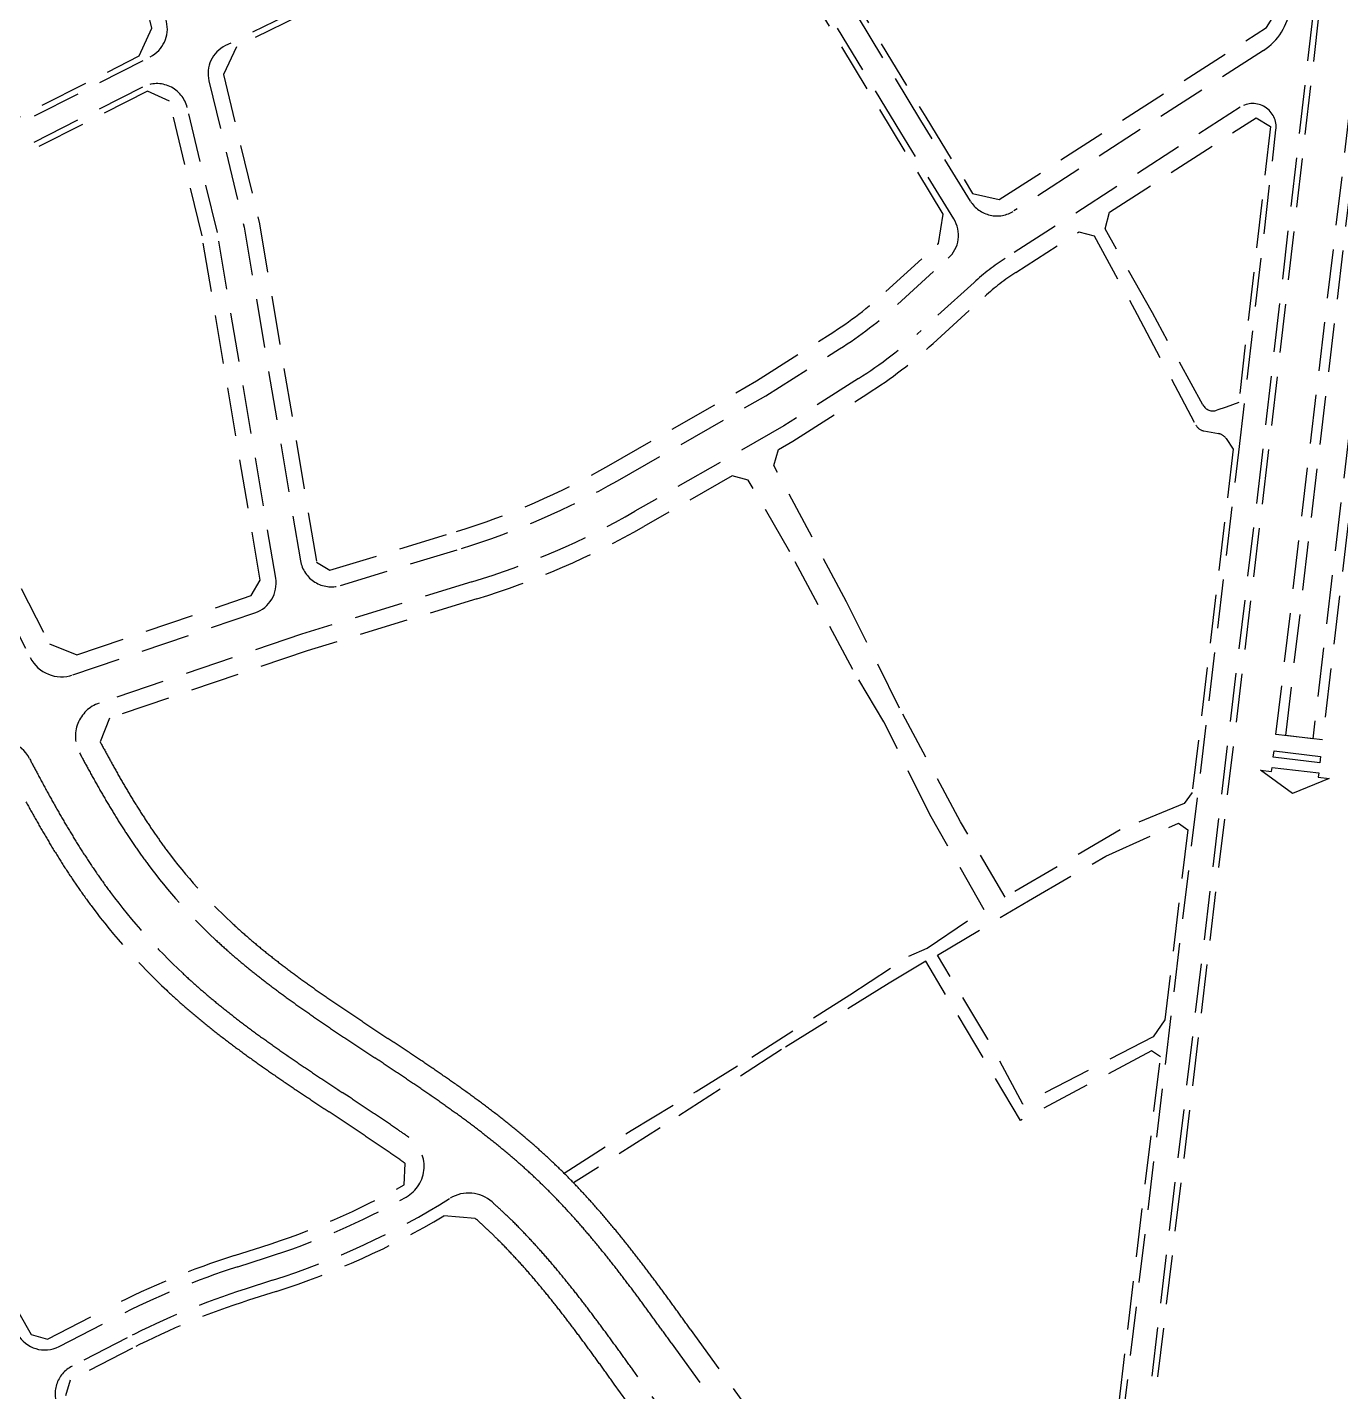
# Model space of a CAD drawing. Header units: metres. Extents: x 566243 to 572707, y 2062953 to 2068466.
# Drawn here: x 569367.6 to 569703.8, y 2065760.6 to 2066109.9 of the extents above; entities that cross this region are included whole.
import ezdxf

# ---------------------------------------------------------------- set-up
doc = ezdxf.new("R2010")
doc.units = ezdxf.units.M
doc.linetypes.add('HIDDEN', pattern=[0.375, 0.25, -0.125])
doc.layers.add('LogDg phu', color=7, linetype='CONTINUOUS')
doc.layers.add('ViaHeSphu', color=32, linetype='CONTINUOUS')

msp = doc.modelspace()

# ---------------------------------------------------------------- linework, layer by layer
at = {"layer": 'LogDg phu', "linetype": 'HIDDEN', "ltscale": 50}
msp.add_lwpolyline([(569308.6142396762, 2066065.117196628, 0.4136519782410195), (569319.3694010491, 2066061.641418709), (569399.1123425183, 2066102.334956075, 0.3469044047658754), (569403.2528824353, 2066111.336886706), (569395.2099175139, 2066144.676273668, 0.0637052441395635), (569386.4917178869, 2066167.562816248), (569359.96354481, 2066217.154736794, 0.0210814109306975), (569317.2592507615, 2066289.481749416), (569280.9177012099, 2066345.497560337, 0.3946070368930966), (569268.988732894, 2066348.462167605), (569197.7761532275, 2066308.805263938, 0.4041933322606112), (569192.5329488236, 2066291.516340506)], format="xyb", close=True, dxfattribs=at)
for points in [[(569712.2702824497, 2066300.671852481), (569690.8753105784, 2066114.871802195, -0.2247831612894874), (569684.0899515932, 2066103.973136206), (569620.2071596633, 2066062.871211698, -0.4198278875741175), (569609.0691838439, 2066065.399854555), (569596.3281820065, 2066086.06076087), (569565.5015548139, 2066136.973425627, 0.0339596037974562), (569550.0211399717, 2066159.012844233), (569514.1943106421, 2066203.296261241)], [(569718.2296362838, 2066299.974555621), (569683.7375114681, 2066000.435086081), (569651.8833248855, 2065734.712165876, 0.3995672684457418), (569656.8281131525, 2065728.084071063), (569753.7817600404, 2065711.484098303)], [(569545.3565556367, 2066155.239032767), (569535.5188833635, 2066167.398795488, 0.4078298988910711), (569524.4047379026, 2066168.694914995), (569496.3020691462, 2066146.957084652, -0.05044575273415201), (569470.1717431885, 2066130.662811386), (569418.3664207453, 2066105.204039818, 0.3511368249886921), (569414.1179332621, 2066096.148045312), (569423.1429704188, 2066058.737810523), (569437.5661759903, 2065973.329149248, 0.4528223627116942), (569447.7979456049, 2065967.012205523), (569478.7864826032, 2065976.506221752, 0.0558197756860159), (569518.7159407744, 2065993.80463523), (569556.6440263074, 2066015.537929983), (569575.5777345703, 2066027.563458266, 0.0435113158917577), (569590.412228865, 2066038.906964131), (569603.3986032151, 2066050.759742028, 0.360386900618198), (569604.8148777629, 2066060.867746442), (569591.2083373634, 2066082.93221673), (569560.3690486223, 2066133.865793058, 0.0339596038125394), (569545.3565556449, 2066155.239032757)], [(569431.2158898176, 2065968.894894377), (569416.2811770486, 2066057.332504019), (569408.5582557129, 2066089.345258692, 0.4848863756936256), (569397.1450044106, 2066094.594912854), (569322.1342479342, 2066056.316251879, 0.4147753695903237), (569318.6517979461, 2066045.540445006), (569368.3952577728, 2065948.523288878, 0.372251940546358), (569379.3068373881, 2065944.110574196), (569425.9079549348, 2065959.990345135, 0.3677710264517885), (569431.2158898175, 2065968.894894377)], [(569645.5979927315, 2065732.69031671), (569677.778499234, 2066001.135349494), (569687.2823138178, 2066083.669191475, 0.6329421102622586), (569678.0752327224, 2066089.401393059), (569617.9718728545, 2066050.731139532, 0.0420431816964482), (569609.9884883333, 2066044.589314268), (569596.4794396574, 2066032.259486925, -0.0435113158531307), (569580.4029877128, 2066019.966292208), (569561.2963499299, 2066007.830929718), (569523.190516395, 2065985.995783009, -0.0558197756951924), (569481.4228734516, 2065967.901023131), (569437.8497041572, 2065954.551429494), (569386.0285534794, 2065936.892882962, 0.4622805877420561), (569380.9892122948, 2065924.140648392)], [(569368.1585158696, 2065922.744552131, 0.3700740853165852), (569357.2786108454, 2065927.096068477)], [(569365.1315166585, 2065775.357859041, 0.4022328739867619), (569375.7476825332, 2065772.189165175), (569390.4819293313, 2065779.762842735, -0.0414622626076678), (569421.5431101586, 2065792.600552955), (569428.610950349, 2065794.857139699, 0.0498845844782404), (569464.5924021921, 2065810.441586026, 0.5541046144370321), (569465.3612704535, 2065825.684087903, 0.0021546715920828), (569462.3655334897, 2065827.755241682, 0.0020833363474018), (569458.2701889912, 2065830.535621381, 0.0012500006510135), (569454.141158314, 2065833.29884233, 0.000277777778388), (569449.9821105928, 2065836.062118224), (569448.203821562, 2065837.2421919, -0.0002777777784069), (569444.0322806793, 2065840.013769653, -0.0012500006510707), (569439.8519982396, 2065842.811283838, -0.0020833363475317), (569435.6739195104, 2065845.647832822, -0.0029166749374458), (569431.5079925901, 2065848.537410805, -0.0037500175784194), (569427.3646976808, 2065851.493881861, -0.0045833654277134), (569423.2551852048, 2065854.530866451, -0.0054167196429198), (569419.1914095541, 2065857.661616762, -0.0062500813817514), (569415.1862561778, 2065860.898878665, -0.0070834518013918), (569411.2549119252, 2065864.253638757, -0.0080557321284455), (569407.4074912246, 2065867.74159067, -0.0444811971744369), (569388.9476739204, 2065888.396030792, -0.0080557321282781), (569385.9129538143, 2065892.608111361, -0.0070834518014888), (569383.0180724522, 2065896.891424726, -0.0062500813815592), (569380.2491609335, 2065901.233572491, -0.0054167196427171), (569377.5926502061, 2065905.622059794, -0.0045833654275163), (569375.0344329785, 2065910.045507863, -0.0037500175782622), (569372.5600029804, 2065914.493519778, -0.0029166749373532), (569370.1545779064, 2065918.956538738, -0.001766400477646), (569368.1585158993, 2065922.744552146)], [(569380.9892126329, 2065924.140648572, 0.0026167483709098), (569383.0900307382, 2065920.248388622, 0.0037500175782661), (569385.4769563377, 2065915.957673785, 0.0045833654274919), (569387.9250350562, 2065911.724667704, 0.0054167196428554), (569390.446907816, 2065907.558598856, 0.0062500813814588), (569393.0545235215, 2065903.469391733, 0.0070834518012133), (569395.7590258421, 2065899.467766282, 0.0080557321285016), (569398.5696320496, 2065895.566659897, 0.0444811971742364), (569415.6094634072, 2065876.501022862, 0.0080557321283548), (569419.1704269238, 2065873.27276412, 0.007083451801624), (569422.845652846, 2065870.136499717, 0.0062500813817842), (569426.6174963221, 2065867.087816172, 0.0054167196431643), (569430.4753106392, 2065864.115739362, 0.0045833654276741), (569434.4078969468, 2065861.209505572, 0.0037500175784432), (569438.4046706248, 2065858.357585554, 0.0029166749374931), (569442.455562091, 2065855.547798676, 0.0020833363475401), (569446.5509065897, 2065852.767418977, 0.0012500006510958), (569450.6813248275, 2065850.003274742, 0.0002777777784062), (569454.8389849905, 2065847.240922133), (569456.6172740201, 2065846.060848458, -0.0002777777783814), (569460.7874273446, 2065843.290193989, -0.0012500006510132), (569464.9690973446, 2065840.491756519, -0.0020833363473572), (569469.1471760734, 2065837.655207534, -0.0029166749372578), (569473.3131029943, 2065834.76562955, -0.0037500175781782), (569477.4563979041, 2065831.809158494, -0.0045833654274175), (569481.5659103801, 2065828.772173903, -0.005416719642569), (569485.6296860315, 2065825.641423592, -0.0062500813813518), (569489.6348394078, 2065822.404161687, -0.0070834518011534), (569493.5674361852, 2065819.048302025, -0.0080557321279765), (569497.4136043572, 2065815.561449686, -0.0066460478589724), (569500.4027408736, 2065812.687034451, -0.0080557321279499), (569504.0385166007, 2065808.978990567, -0.0070834518016315), (569507.5444851364, 2065805.181877514, -0.0062500813817654), (569510.9359324739, 2065801.306415843, -0.0054167196429834), (569514.2232427599, 2065797.368210525, -0.0045833654276458), (569517.4186480965, 2065793.380635706, -0.0037500175784192), (569520.5349229247, 2065789.356154995, -0.0029166749375658), (569523.5852411329, 2065785.306443048, -0.0020833363475094), (569526.583046248, 2065781.242514345, -0.0012500006510639), (569529.5419326345, 2065777.174856759, -0.000277777778401), (569532.4745605104, 2065773.114919528), (569579.4392748566, 2065708.020665684, 0.375140055865235)], [(569475.8592077596, 2065810.116146389, -0.0618517419194803), (569430.4358468361, 2065789.141393657), (569423.3680066462, 2065786.884806914, 0.0414622626076498), (569393.2248902764, 2065774.426536405), (569379.0955007896, 2065767.16376678, 0.4180617507578595), (569375.6863038553, 2065756.29837356)], [(569567.8227341697, 2065703.612131744), (569522.743018895, 2065766.093730327, 0.000277777778401), (569519.8201520533, 2065770.140158306, 0.0012500006511152), (569516.8965605326, 2065774.159295127, 0.0020833363474607), (569513.9581178935, 2065778.142749997, 0.0029166749374735), (569510.9920293775, 2065782.080635581, 0.0037500175783099), (569507.9859567992, 2065785.962796743, 0.0045833654277977), (569504.9281227262, 2065789.778695154, 0.0054167196431253), (569501.8074207541, 2065793.517303327, 0.0062500813816685), (569498.6135334513, 2065797.167009955, 0.0070834518015092), (569495.3359115435, 2065800.716747214, 0.0080557321281405), (569491.9708351123, 2065804.148711125, 0.0066460478592914), (569489.211632174, 2065806.802017494, 0.0059184451367219), (569486.6046040622, 2065809.185822444, 0.3327778585494464), (569475.8592077596, 2065810.116146389)]]:
    msp.add_lwpolyline(points, format="xyb", dxfattribs=at)
msp.add_lwpolyline([(569717.1039011845, 2066099.966834911), (569696.7122595373, 2065927.753636279), (569689.7608221216, 2065928.576751011), (569710.1524639128, 2066100.789950855)], dxfattribs=at)
for points in [[(569686.7794628376, 2065924.655655711), (569698.6962126924, 2065923.244601886), (569698.5284991239, 2065921.617797998), (569686.5870464063, 2065923.030644367)], [(569698.0811853628, 2065917.945313992), (569700.9249552151, 2065917.60858524), (569691.5198919903, 2065913.778277591), (569683.2959627924, 2065919.694889116), (569686.1397326445, 2065919.358160361), (569686.2680102646, 2065920.441501257), (569698.2094629833, 2065919.028654889)]]:
    msp.add_lwpolyline(points, close=True, dxfattribs=at)
at = {"layer": 'ViaHeSphu', "linetype": 'HIDDEN', "ltscale": 50}
for points in [[(569197.979861276, 2066294.043587658), (569314.63597715, 2066066.523333808), (569321.370856446, 2066064.346802566), (569396.2535774247, 2066102.56012588), (569399.5346112759, 2066109.693407944), (569391.3214697089, 2066143.738204551, 0.0637052441393145), (569382.9646462323, 2066165.676082154), (569356.4364731557, 2066215.268002699, 0.0210814109306609), (569313.9035962436, 2066287.304691135), (569278.8305601126, 2066341.365252244), (569271.7409103757, 2066343.12718392), (569200.9017562511, 2066303.67823369)], [(569655.642388585, 2066036.752646392), (569643.5887178128, 2066058.301454435), (569644.6470885202, 2066062.542914196), (569682.2308472893, 2066086.724149376), (569685.8637359525, 2066084.462363048), (569677.7332354251, 2066013.85477282), (569674.5017694682, 2066012.623322122), (569672.1616247043, 2066011.837992068, -0.3626682689790934), (569668.5786206529, 2066013.23616794)], [(569665.8181732732, 2065913.966557035), (569663.7342990714, 2065911.210752202), (569647.4283468213, 2065904.40839772), (569617.9766635168, 2065887.208214612), (569606.5351233865, 2065906.522454052), (569590.9287708765, 2065935.631115225), (569577.3561071877, 2065962.824411831), (569558.708532766, 2065997.705533817), (569559.8971029696, 2066001.842721078), (569563.6225117445, 2066003.977429589), (569582.815614284, 2066016.167709179, 0.04351131589164), (569599.5130450715, 2066028.935748339), (569612.7420249025, 2066041.009963277, -0.0420431909525394), (569620.7255022714, 2066047.151864394), (569636.7989074003, 2066057.493426875), (569640.7585854854, 2066056.483086195), (569651.723836761, 2066036.383841846), (569666.729257674, 2066008.119899375, 0.2283881280173183), (569668.8283697113, 2066006.577611043), (569672.5804198529, 2066005.877064719, -0.2020824514818801), (569674.5249223404, 2066004.593675885), (569676.3538799043, 2066001.853923437)]]:
    msp.add_lwpolyline(points, format="xyb", close=True, dxfattribs=at)
for points in [[(569709.4443404179, 2066312.554104082), (569694.5819999999, 2066299.961, -0.0052782319937346), (569674.385000886, 2066278.527194247, -0.0740667996207552), (569665.0501766149, 2066271.331946929), (569636.1984142973, 2066255.238327427), (569608.380514675, 2066240.802837766), (569595.2739782503, 2066234.307022612), (569592.9676881146, 2066233.102443876), (569576.536219334, 2066224.520263525), (569570.7198411815, 2066221.482360648), (569564.9034630293, 2066218.44445777), (569548.618847942, 2066209.93897932), (569541.729473704, 2066206.141462838), (569534.3940867055, 2066202.098098075), (569524.4819619982, 2066196.445141213), (569524.664989054, 2066192.738934026), (569551.1872860554, 2066159.9562971, -0.0339596038125021), (569566.7846813654, 2066137.750333765), (569597.6081431672, 2066086.842896905), (569609.6242123521, 2066067.357546941), (569616.4535338827, 2066065.807093305), (569684.8927163038, 2066109.840580638), (569689.6695509565, 2066117.513148218), (569710.7804439911, 2066300.846176696)], [(569544.190409553, 2066154.295579901), (569533.4976288744, 2066167.51229136), (569526.3978684064, 2066168.340257673), (569497.2198253393, 2066145.77060938, -0.0504457527343977), (569470.8333197102, 2066129.316588333), (569421.1415811063, 2066104.896498617), (569417.8267573328, 2066097.830683781), (569427.0639952016, 2066059.540842811), (569441.685626074, 2065972.957183428), (569445.0535712572, 2065970.877863722), (569477.4682871788, 2065980.808821062, 0.0558197756859355), (569516.4786529625, 2065997.70906134), (569554.3178644964, 2066019.391430116), (569573.165107999, 2066031.362041295, 0.043511315891842), (569587.3786234629, 2066042.230702728), (569600.5744277933, 2066054.274629207, -0.001048329382321), (569600.8754320854, 2066054.54820384), (569602.0781246154, 2066062.083789824), (569559.0859220761, 2066133.088884912, 0.033959603793997), (569544.1904095667, 2066154.295579884)], [(569505.0627065164, 2065816.516074348), (569522.2080674728, 2065827.504124726), (569538.8307738912, 2065837.476758602), (569553.0888381315, 2065846.260322985), (569578.1555324958, 2065862.201838205), (569593.3064488454, 2065872.100589395), (569597.979908949, 2065874.147139376), (569612.5899342536, 2065883.984734774), (569598.6928089039, 2065908.397594725), (569586.9211430261, 2065932.086663322), (569578.9330492672, 2065945.485496513), (569562.8365441046, 2065975.625109931), (569552.1911677008, 2065993.969555583), (569548.0824702401, 2065995.072780231), (569525.4278042098, 2065982.0913569, -0.0558197756854604), (569482.7410688756, 2065963.598423821), (569439.2348681833, 2065950.269347481), (569388.665141585, 2065933.037235524), (569386.2635907973, 2065927.00121768, 0.0026428622433247), (569388.3550446171, 2065923.125823044, 0.0037500175782467), (569390.6982180172, 2065918.913756746, 0.0045833654275444), (569393.0912274814, 2065914.77597166, 0.0054167196429659), (569395.5457812574, 2065910.721112039, 0.0062500813813198), (569398.072749056, 2065906.758375236, 0.0070834518013065), (569400.6820618561, 2065902.897593741, 0.0080557321285826), (569403.3806309637, 2065899.151947814, 0.0444811971744758), (569419.7104494984, 2065880.880738957, 0.0080557321283057), (569423.1281844231, 2065877.782326801, 0.0070834518016666), (569426.67537353, 2065874.75529171, 0.0062500813816841), (569430.330539706, 2065871.800915877, 0.0054167196431979), (569434.0853733565, 2065868.908175817, 0.0045833654275878), (569437.9294965793, 2065866.067317428, 0.0037500175784177), (569441.8530096425, 2065863.267672927, 0.0029166749375184), (569445.8463833814, 2065860.497781603, 0.0020833363475236), (569449.9003607647, 2065857.745486547, 0.0012500006510679), (569454.0058469016, 2065854.998027286, 0.0002777777784076), (569458.1565655458, 2065852.240288019), (569459.9348557339, 2065851.060213575, -0.0002777777783781), (569464.1105618598, 2065848.285869819, -0.0012500006509978), (569468.3185471697, 2065845.469827015, -0.0020833363473746), (569472.5379973655, 2065842.605190459, -0.0029166749372363), (569476.7614420138, 2065839.675716923, -0.0037500175782069), (569480.9779975396, 2065836.666970348, -0.0045833654273795), (569485.1759731004, 2065833.564610356, -0.0054167196425571), (569489.3427294194, 2065830.354523293, -0.0062500813813464), (569493.4645377458, 2065827.022972209, -0.0070834518012622), (569497.5264462132, 2065823.556765133, -0.0080557321282295), (569501.5146129059, 2065819.941144753, -0.0066460478589657), (569504.6186937543, 2065816.956196115, -0.0080557321280382), (569508.38981913, 2065813.110112243, -0.0070834518016975), (569512.0099791075, 2065809.189291093, -0.0062500813817187), (569515.5001883336, 2065805.200972101, -0.0054167196430452), (569518.8708027769, 2065801.16296821, -0.0045833654275746), (569522.134993745, 2065797.089555188, -0.0037500175783382), (569525.3063696986, 2065792.993914703, -0.0029166749376425), (569528.3988027524, 2065788.888289574, -0.002083336347547), (569531.4262891058, 2065784.784123954, -0.0012500006510852), (569534.402822925, 2065780.692205986, -0.0002777777784007), (569537.3403305064, 2065776.625515252), (569585.6930521664, 2065709.607448996)], [(569346.9697102743, 2065813.46515426), (569368.628402639, 2065775.273116582), (569372.7764487702, 2065774.035015323), (569389.1104488607, 2065782.430995901, -0.0414622626076542), (569420.6306619057, 2065795.458425973), (569427.6985021082, 2065797.71501272, 0.0513163965825753), (569464.0985390134, 2065813.604385958), (569464.3671369925, 2065819.047239999, 0.0013325876731674), (569462.9680859353, 2065820.035367432, 0.0029166749372646), (569458.9747121978, 2065822.805258756, 0.0020833363473845), (569454.9207304078, 2065825.557556777, 0.0012500006510142), (569450.8180237985, 2065828.303166501, 0.0002777777783841), (569446.6645288793, 2065831.062753107), (569444.8862386921, 2065832.24282755, -0.0002777777784086), (569440.7077586054, 2065835.019017109, -0.0012500006510421), (569436.5025440647, 2065837.833216268, -0.0020833363475477), (569432.2830982201, 2065840.697849895, -0.002916674937422), (569428.0596535725, 2065843.627323431, -0.0037500175783752), (569423.8430980481, 2065846.636070005, -0.0045833654277883), (569419.6451224878, 2065849.738429996, -0.0054167196428941), (569415.4783661701, 2065852.948517057, -0.0062500813817324), (569411.3565787382, 2065856.280050816, -0.0070834518015088), (569407.2971544256, 2065859.744076076, -0.0080557321283515), (569403.3065051335, 2065863.361874574, -0.0444811971745468), (569384.13671324, 2065884.810691571, -0.0080557321281781), (569380.9899178003, 2065889.178283901, -0.0070834518013963), (569377.9998469175, 2065893.602441223, -0.0062500813813769), (569375.1502874924, 2065898.071059308, -0.0054167196426841), (569372.4264577811, 2065902.570755838, -0.0045833654274664), (569369.8131712987, 2065907.089424902, -0.0037500175782396), (569367.2949891011, 2065911.616085356, -0.0029166749373561)], [(569564.987619795, 2065697.286997183), (569517.8772472735, 2065762.583136855, 0.0002777777784007), (569514.9592617624, 2065766.622809079, 0.0012500006510765), (569512.0533176749, 2065770.617685519, 0.0020833363474203), (569509.1445562739, 2065774.560903471, 0.0029166749375029), (569506.2205826037, 2065778.442875874, 0.0037500175782526), (569503.2696111505, 2065782.253877261, 0.004583365427878), (569500.2805627093, 2065785.983937469, 0.0054167196431441), (569497.2431648942, 2065789.622747069, 0.0062500813817146), (569494.1480770006, 2065793.159554566, 0.0070834518015716), (569490.9846090144, 2065796.585625538, 0.0080557321280435), (569487.7548822316, 2065799.879549461, 0.0066460478593052), (569485.1106703302, 2065802.422278695, 0.0066218077622035), (569482.306476335, 2065804.979104001), (569474.2537566503, 2065805.625758454, -0.0573038101922572), (569431.3482950795, 2065786.283520636), (569424.2804548899, 2065784.026933893, 0.0414622626076699), (569394.5963707488, 2065771.75838324), (569378.6294798818, 2065763.551103646), (569377.3676960084, 2065759.529693851)]]:
    msp.add_lwpolyline(points, format="xyb", dxfattribs=at)
for points in [[(569719.7194747424, 2066299.800231406), (569685.2272645268, 2066000.260020228), (569653.8159687658, 2065738.231629858), (569658.1491284105, 2065732.423374495), (569754.5411793535, 2065715.919555699)], [(569705.7684370815, 2065982.974919166), (569699.1949157567, 2065927.459666733), (569687.2781659018, 2065928.870720558), (569707.6698077428, 2066101.083920821)], [(569600.606147999, 2065872.37201391), (569623.9597720816, 2065886.288877685), (569643.6819123698, 2065897.694286283), (569659.8724664762, 2065905.043164275), (569662.2972769323, 2065906.143783567), (569664.6719655462, 2065904.405055182), (569658.8476795104, 2065855.819689358), (569655.8264538075, 2065851.46177524), (569622.5092874626, 2065834.21335447), (569613.5568295924, 2065850.85831089), (569600.5923130257, 2065872.3949966)], [(569644.8753007842, 2065739.264093079), (569657.707701935, 2065846.310158545), (569655.4153400918, 2065847.881536492), (569621.8585889965, 2065830.057271996), (569597.6698135969, 2065870.809431336), (569588.2929719347, 2065865.225216634), (569560.7258905796, 2065848.186804732), (569529.6739611102, 2065828.185876927), (569507.4922582502, 2065814.048189158)]]:
    msp.add_lwpolyline(points, dxfattribs=at)
msp.add_lwpolyline([(569323.3047690846, 2066049.616155588), (569373.327744744, 2065952.053845759), (569380.3417709972, 2065949.217327334), (569424.9142677747, 2065964.405826587), (569427.2543824546, 2065968.331584318), (569412.3601522655, 2066056.529471731), (569404.0501640461, 2066090.975713333), (569398.4239574021, 2066093.563550782), (569325.4771302843, 2066056.338131446)], close=True, dxfattribs=at)

doc.saveas('drawing.dxf')
